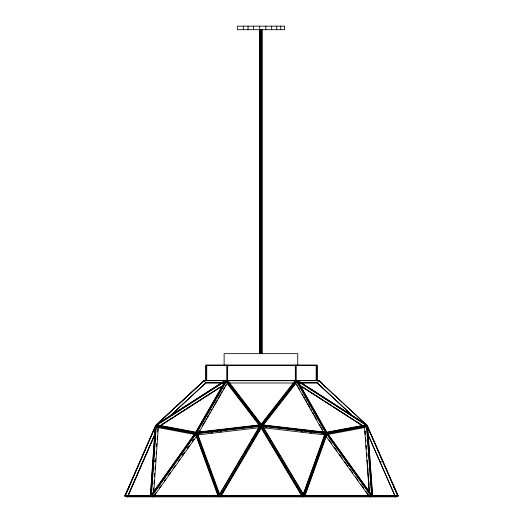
<?xml version="1.0" encoding="UTF-8"?>
<svg xmlns="http://www.w3.org/2000/svg" width="523" height="523" viewBox="0 0 523 523"><rect width="100%" height="100%" fill="white"/><g stroke="black" fill="none" stroke-linecap="round" stroke-linejoin="round"><path stroke-width="0.78" d="M196.681 434.129L195.341 433.338L155.998 425.892L151.101 495.66L153.108 496.85L150.506 496.118L155.396 426.343L124.919 496.118L127.52 496.85L125.592 495.961M156.279 426.408L151.493 494.634L194.759 433.691L156.279 426.408L158.286 427.598L194.36 434.423M153.507 491.169L153.736 487.926M154.017 483.867L154.246 480.624M154.533 476.571L154.756 473.322M155.043 469.268L155.272 466.019M155.612 461.155L155.782 458.717M156.122 453.853L156.292 451.421M156.639 446.55L156.861 443.308M157.148 439.248L157.377 436.005M157.658 431.946L157.998 427.082M153.788 491.777L158.286 427.598M303.046 495.065L324.541 434.881L325.456 433.691L262.906 426.408L303.686 494.634L325.456 433.691M298.313 489.175L302.902 496.85L303.817 495.66L326.077 433.338L262.115 425.892L247.856 449.407M198.962 434.338L197.348 434.528L195.752 433.711L151.513 496.033L218.503 496.033L220.098 496.85L220.098 496.118L261.199 426.343L302.902 496.118L302.902 496.85L304.497 496.033L326.764 433.711L371.487 496.033L369.892 496.85L372.494 496.118L398.081 496.118L367.421 426.343L366.113 426.716M326.914 434.561L305.112 495.582L370.709 495.582L326.914 434.561L325.849 435.103M302.967 495.327L313.512 466.451M313.787 465.686L316.284 458.848M316.84 457.331L320.449 447.446M321.835 443.648L325.162 434.528L326.764 433.711M325.443 433.874L325.999 432.573L296.685 380.764L262.03 425.127L250.105 445.916M296.129 382.071L296.685 380.764M262.977 425.565L295.848 383.483L296.678 381.529L325.326 432.161L262.808 424.885L296.678 381.529M156.717 426.487L155.429 425.892L124.951 495.66L129.586 486.24M125.285 495.66L155.161 427.265L150.369 495.66L125.285 495.66L126.586 496.026M127.847 496.105L154.435 435.247L142.668 461.966M127.887 496.392L155.168 433.946M128.312 494.621L135.49 478.297M136.143 476.813L137.124 474.583M137.771 473.099L142.341 462.705M127.435 490.96L124.938 496.033L127.52 496.85M196.968 434.038L195.818 432.573L225.616 380.764L226.381 381.744M260.356 425.127L226.309 380.77L196.504 432.573L260.356 425.127L268.704 439.64M226.302 381.529L197.178 432.161L259.585 424.885L226.302 381.529L227.145 383.483L258.937 424.898M198.962 431.723L199.766 430.324M202.584 425.428L205.003 421.224M205.807 419.825L206.611 418.426M207.415 417.027L208.625 414.922M209.429 413.523L210.233 412.124M211.044 410.725L211.848 409.326M213.057 407.221L213.861 405.822M214.665 404.423L217.084 400.219M217.888 398.82L220.706 393.924M221.51 392.518L222.314 391.119M223.524 389.02L224.328 387.621M225.132 386.222L225.943 384.817M199.237 432.005L227.145 383.483M232.016 476.616L220.098 496.85L219.17 495.66L260.271 425.892L261.199 427.082L261.199 424.781L227.145 380.424L295.855 380.424L261.199 424.781M232.84 475.224L249.281 447.315M261.199 427.265L220.915 495.66L302.078 495.66L261.199 427.265L261.199 428.004L220.915 496.392M300.437 382.999L317.219 382.999L318.795 380.698L365.505 424.107L298.025 380.698L318.795 380.698M365.204 426.507L366.394 424.781L297.43 380.424L318.657 380.424L366.858 425.127L366.898 426.618M151.101 495.66L195.341 433.338M152.291 495.582L195.609 434.561L217.882 495.582L152.291 495.582L153.35 496.124M154.05 495.523L156.403 492.208M159.227 488.234L161.11 485.579M164.405 480.938L165.817 478.95M168.171 475.636L170.524 472.321M173.348 468.34L175.231 465.686M178.526 461.051L179.932 459.057M182.285 455.742L184.639 452.428M187.463 448.453L189.346 445.799M194.053 439.17L192.641 441.157L194.02 439.17M153.886 496.399L196.262 436.698M182.122 455.742L183.547 453.755M187.358 448.453L188.783 446.459M282.963 460.776L282.047 461.966L291.226 477.316M296.613 381.744L297.378 380.77L366.335 425.127L365.191 426.591M325.548 434.038L326.692 432.573L366.335 425.127M200.034 384.935L203.872 380.77L155.959 425.127L157.488 426.591M365.322 426.591L366.858 425.127M204.199 380.698L157.312 424.107L224.975 380.698L204.199 380.698L205.781 382.999L222.563 382.999M170.576 415.439L205.918 382.718L221.432 382.718M169.57 416.517L205.781 382.999M157.619 426.591L156.469 425.127L225.616 380.764M161.62 424.656L164.359 422.898M165.726 422.022L169.138 419.832M170.505 418.956L173.244 417.197M174.61 416.321L184.861 409.744M186.914 408.43L193.745 404.044M195.798 402.73L198.531 400.978M199.897 400.095L202.63 398.343M203.996 397.467L206.735 395.715M208.102 394.839L211.521 392.642M212.887 391.766L215.62 390.014M216.986 389.138L219.039 387.818M160.738 425.323L214.142 391.067M215.509 390.184L221.674 386.236M160.175 425.964L222.295 386.111M325.829 434.129L327.163 433.338L366.813 425.892L371.892 495.66L369.892 496.85M365.479 426.683L366.813 425.892M328.13 434.436L364.524 427.598L366.525 426.408L371.493 494.64L327.751 433.691L366.525 426.408M347.246 465.934L348.848 465.117M369.643 496.124L370.709 495.582M366.1 426.487L367.381 425.892L398.049 495.66L393.388 486.129M398.081 496.118L395.48 496.85L397.408 495.954M395.48 496.85L398.062 496.033L395.551 490.901M380.077 462.195L382.686 461.463M396.414 496.026L397.715 495.66L367.656 427.265L372.631 495.66L397.715 495.66M260.271 425.892L196.419 433.338L219.17 495.66M197.047 433.691L259.493 426.408L219.294 494.64L197.047 433.691L197.975 434.881L219.667 494.307M211.089 432.926L212.704 432.737M219.98 431.887L221.595 431.697M197.975 434.881L258.793 427.788M301.568 382.718L317.082 382.718L351.09 414.327M228.688 382.999L293.495 382.999M124.919 496.118L150.506 496.118M220.098 496.118L302.902 496.118M304.497 496.033L371.487 496.033M127.337 496.85L395.663 496.85M262.03 425.127L325.999 432.573M265.246 427.553L266.867 427.742M300.875 431.697L302.497 431.887M309.779 432.737L311.401 432.926M323.547 434.338L325.162 434.528M263.592 427.781L324.541 434.881M156.469 425.127L195.818 432.573M152.951 461.234L154.252 461.6M207.128 464.875L208.193 465.418M151.513 496.033L153.108 496.85M155.998 425.892L157.331 426.683M153.88 460.606L155.887 461.796M303.262 387.38L305.988 389.138M307.347 390.014L310.074 391.766M311.44 392.642L314.846 394.839M316.212 395.715L323.031 400.095M325.071 401.416L331.209 405.358M333.936 407.116L340.068 411.058M341.434 411.934L344.16 413.693M345.526 414.569L348.253 416.321M349.612 417.197L352.339 418.956M354.385 420.27L361.203 424.656M301.313 386.236L307.459 390.184M308.825 391.067L354.568 420.492M355.934 421.368L362.079 425.323M300.692 386.111L362.642 425.964M317.219 382.999L353.875 417.066M157.312 425.859L156.285 424.885L204.343 380.424L225.57 380.424L156.423 424.781L157.214 425.931M319.128 380.764L322.979 384.935M323.737 385.699L324.842 386.889M208.226 464.3L209.148 465.49M228.629 384.647L231.094 387.863M237.514 396.218L241.463 401.363M245.902 407.149L248.366 410.365M249.353 411.653L250.34 412.935M254.786 418.72L258.735 423.865M327.163 433.338L371.892 495.66M328.974 439.83L331.824 443.811M334.204 447.126L337.06 451.101M339.44 454.415L342.297 458.396M344.677 461.711L347.527 465.686M349.907 469.007L352.764 472.982M355.614 476.963L357.994 480.277M360.85 484.252L363.707 488.234M366.087 491.548L368.937 495.523M326.247 436.672L369.107 496.399M262.115 425.892L303.817 495.66M269.541 441.033L274.961 450.107M275.798 451.499L281.636 461.266M292.056 478.708L297.482 487.782M261.199 428.004L302.078 496.392M297.378 380.77L326.692 432.573M297.057 384.85L297.862 386.268M298.659 387.687L299.869 389.818M302.274 394.074L303.079 395.493M303.883 396.911L304.687 398.33M305.491 399.755L306.694 401.88M307.498 403.298L309.904 407.561M310.708 408.979L311.512 410.398M312.715 412.529L313.519 413.948M314.323 415.367L316.735 419.623M319.54 424.591L320.344 426.01M321.148 427.428L322.351 429.56M295.848 383.483L323.299 432.005M394.028 487.377L397.578 494.634M368.401 435.247L395.153 496.105M367.989 434.691L395.107 496.392M226.309 380.77L226.871 382.071M195.752 433.711L218.503 496.033M367.421 426.343L372.494 496.118M365.584 437.627L365.819 440.869M366.172 445.74L366.348 448.172M366.878 455.474L366.701 453.042L366.858 456.285M367.231 460.345L367.414 462.777M367.708 466.83L367.944 470.079M368.238 474.132L368.473 477.381M368.767 481.435L369.003 484.684M369.245 487.926L369.48 491.169M364.524 427.598L369.199 491.764M365.551 437.627L365.839 441.68M366.12 445.74L366.348 448.982M367.146 460.345L367.427 464.398M367.545 466.019L369.362 491.98M367.381 425.892L367.421 427.376M366.531 424.885L366.571 426.5M155.429 425.892L155.468 427.383M317.082 380.306L317.082 364.995L205.918 364.995L205.918 380.306M316.938 380.646L316.938 365.472L206.062 365.472L206.062 380.646M316.696 365.472L316.696 380.646M297.737 364.995L297.737 353.653L224.119 353.653L224.119 364.995M295.998 365.472L295.998 381.444M295.855 364.995L295.855 381.953M295.377 365.472L295.377 380.646M295.325 365.472L295.325 380.646M281.642 461.463L281.642 462.195M280.746 26.15L280.746 29.693M276.739 26.15L276.739 29.693M271.653 26.15L271.653 29.693M265.834 26.15L265.834 29.693M262.082 29.693L262.082 353.653M261.846 29.693L261.846 353.653M261.552 29.693L261.552 353.653M261.212 29.693L261.212 353.653M260.853 29.693L260.853 353.653M260.506 29.693L260.506 353.653M260.179 29.693L260.179 353.653M259.905 29.693L259.905 353.653M259.683 26.15L259.624 353.653M253.616 26.15L253.616 29.693M248.046 26.15L248.046 29.693M243.358 26.15L243.358 29.693M227.675 365.472L227.623 380.646M227.145 364.995L227.145 381.953M227.002 365.472L227.002 381.444M206.742 365.472L206.716 380.646M206.304 365.472L206.304 380.646M224.857 381.529L195.733 432.161L157.279 424.885L224.857 381.529M295.116 380.698L261.206 424.107L227.884 380.698L295.116 380.698M365.525 424.885L326.777 432.161L298.13 381.529L365.525 424.885M284.532 26.15L237.324 26.15L237.324 29.693L284.532 29.693L284.532 26.15M365.342 434.384L365.106 431.135L365.322 434.384M316.284 380.646L316.284 365.472L316.258 380.646"/></g></svg>
